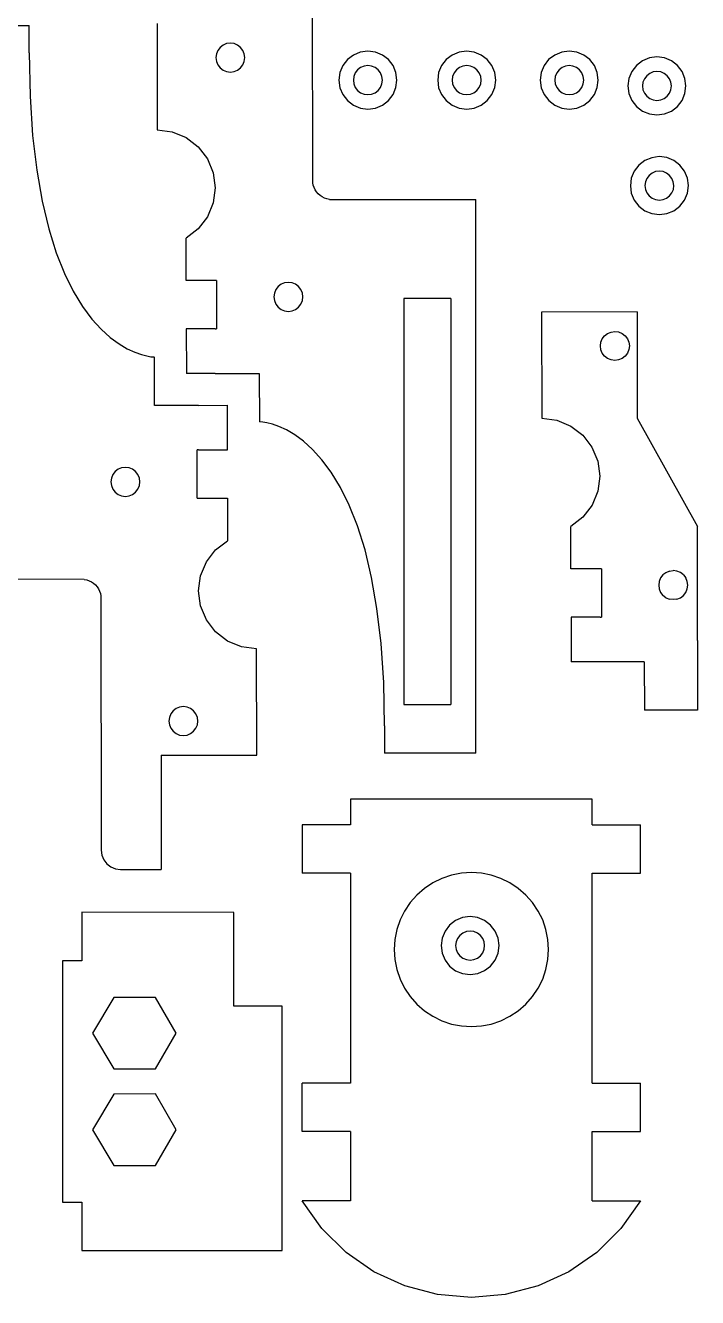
# Model space of a CAD drawing. Extents: x -275 to 319, y -186 to 206.
# Drawn here: x -172.2 to -102.7, y -60 to 71.6 of the extents above; entities that cross this region are included whole.
import ezdxf

# ---------------------------------------------------------------- set-up
doc = ezdxf.new("R2010")
doc.units = 0
doc.layers.get('0').update_dxf_attribs({"linetype": 'CONTINUOUS'})

msp = doc.modelspace()

# ---------------------------------------------------------------- linework, layer by layer
for p, q in [((-142.53, 55.34), (-142.55, 81.62)), ((-181.29, 71.6), (-171.87, 71.6)), ((-171.87, 68.77), (-171.87, 71.6)), ((-158.63, 71.8), (-158.63, 60.81)), ((-151.05, 69.78), (-151.44, 69.73)), ((-150.67, 69.73), (-151.05, 69.78)), ((-171.87, 68.77), (-171.77, 64.28)), ((-152.5, 68.67), (-152.55, 68.28)), ((-152.35, 69.03), (-152.5, 68.67)), ((-152.12, 69.34), (-152.35, 69.03)), ((-151.8, 69.58), (-152.12, 69.34)), ((-151.44, 69.73), (-151.8, 69.58)), ((-150.3, 69.58), (-150.67, 69.73)), ((-149.99, 69.34), (-150.3, 69.58)), ((-149.76, 69.03), (-149.99, 69.34)), ((-149.61, 68.67), (-149.76, 69.03)), ((-149.55, 68.28), (-149.61, 68.67)), ((-138.33, 68.55), (-138.95, 68.07)), ((-137.61, 68.85), (-138.33, 68.55)), ((-136.83, 68.95), (-137.61, 68.85)), ((-136.05, 68.85), (-136.83, 68.95)), ((-135.33, 68.55), (-136.05, 68.85)), ((-134.71, 68.08), (-135.33, 68.55)), ((-128.11, 68.55), (-128.74, 68.07)), ((-127.39, 68.85), (-128.11, 68.55)), ((-126.62, 68.95), (-127.39, 68.85)), ((-125.84, 68.85), (-126.62, 68.95)), ((-125.11, 68.55), (-125.84, 68.85)), ((-124.49, 68.08), (-125.11, 68.55)), ((-117.5, 68.55), (-118.13, 68.07)), ((-116.78, 68.85), (-117.5, 68.55)), ((-116, 68.95), (-116.78, 68.85)), ((-115.23, 68.85), (-116, 68.95)), ((-114.5, 68.55), (-115.23, 68.85)), ((-113.88, 68.08), (-114.5, 68.55)), ((-152.55, 68.28), (-152.5, 67.89)), ((-152.5, 67.89), (-152.35, 67.53)), ((-152.35, 67.53), (-152.12, 67.22)), ((-152.12, 67.22), (-151.8, 66.98)), ((-150.3, 66.98), (-149.99, 67.22)), ((-149.99, 67.22), (-149.76, 67.53)), ((-149.76, 67.53), (-149.61, 67.89)), ((-149.61, 67.89), (-149.55, 68.28)), ((-139.43, 67.45), (-139.73, 66.73)), ((-138.95, 68.07), (-139.43, 67.45)), ((-137.58, 67.25), (-137.89, 67.01)), ((-137.22, 67.4), (-137.58, 67.25)), ((-136.83, 67.45), (-137.22, 67.4)), ((-136.44, 67.4), (-136.83, 67.45)), ((-136.08, 67.25), (-136.44, 67.4)), ((-135.77, 67.01), (-136.08, 67.25)), ((-134.23, 67.46), (-134.71, 68.08)), ((-133.93, 66.73), (-134.23, 67.46)), ((-129.21, 67.45), (-129.51, 66.73)), ((-128.74, 68.07), (-129.21, 67.45)), ((-127.36, 67.25), (-127.67, 67.01)), ((-127, 67.4), (-127.36, 67.25)), ((-126.61, 67.45), (-127, 67.4)), ((-126.23, 67.4), (-126.61, 67.45)), ((-125.86, 67.25), (-126.23, 67.4)), ((-125.55, 67.01), (-125.86, 67.25)), ((-124.01, 67.46), (-124.49, 68.08)), ((-123.71, 66.73), (-124.01, 67.46)), ((-118.6, 67.45), (-118.9, 66.73)), ((-118.13, 68.07), (-118.6, 67.45)), ((-116.75, 67.25), (-117.06, 67.01)), ((-116.39, 67.4), (-116.75, 67.25)), ((-116, 67.45), (-116.39, 67.4)), ((-115.62, 67.4), (-116, 67.45)), ((-115.25, 67.25), (-115.62, 67.4)), ((-114.94, 67.01), (-115.25, 67.25)), ((-113.4, 67.46), (-113.88, 68.08)), ((-113.1, 66.73), (-113.4, 67.46)), ((-109.05, 67.47), (-109.53, 66.85)), ((-108.43, 67.95), (-109.05, 67.47)), ((-107.71, 68.25), (-108.43, 67.95)), ((-106.93, 68.35), (-107.71, 68.25)), ((-106.15, 68.25), (-106.93, 68.35)), ((-105.43, 67.95), (-106.15, 68.25)), ((-104.81, 67.47), (-105.43, 67.95)), ((-104.33, 66.85), (-104.81, 67.47)), ((-151.8, 66.98), (-151.44, 66.83)), ((-151.44, 66.83), (-151.05, 66.78)), ((-151.05, 66.78), (-150.67, 66.83)), ((-150.67, 66.83), (-150.3, 66.98)), ((-139.73, 66.73), (-139.83, 65.95)), ((-139.83, 65.95), (-139.73, 65.17)), ((-138.28, 66.34), (-138.33, 65.95)), ((-138.33, 65.95), (-138.28, 65.56)), ((-138.13, 66.7), (-138.28, 66.34)), ((-137.89, 67.01), (-138.13, 66.7)), ((-135.53, 66.7), (-135.77, 67.01)), ((-135.38, 66.34), (-135.53, 66.7)), ((-135.33, 65.95), (-135.38, 66.34)), ((-135.38, 65.57), (-135.33, 65.95)), ((-133.83, 65.96), (-133.93, 66.73)), ((-133.93, 65.18), (-133.83, 65.96)), ((-129.51, 66.73), (-129.61, 65.95)), ((-129.61, 65.95), (-129.51, 65.17)), ((-128.06, 66.34), (-128.11, 65.95)), ((-128.11, 65.95), (-128.06, 65.56)), ((-127.91, 66.7), (-128.06, 66.34)), ((-127.67, 67.01), (-127.91, 66.7)), ((-125.31, 66.7), (-125.55, 67.01)), ((-125.16, 66.34), (-125.31, 66.7)), ((-125.11, 65.95), (-125.16, 66.34)), ((-125.16, 65.57), (-125.11, 65.95)), ((-123.61, 65.96), (-123.71, 66.73)), ((-123.71, 65.18), (-123.61, 65.96)), ((-118.9, 66.73), (-119, 65.95)), ((-119, 65.95), (-118.9, 65.17)), ((-117.45, 66.34), (-117.5, 65.95)), ((-117.5, 65.95), (-117.45, 65.56)), ((-117.3, 66.7), (-117.45, 66.34)), ((-117.06, 67.01), (-117.3, 66.7)), ((-114.7, 66.7), (-114.94, 67.01)), ((-114.55, 66.34), (-114.7, 66.7)), ((-114.5, 65.95), (-114.55, 66.34)), ((-114.55, 65.57), (-114.5, 65.95)), ((-113, 65.96), (-113.1, 66.73)), ((-113.1, 65.18), (-113, 65.96)), ((-109.83, 66.12), (-109.93, 65.35)), ((-109.53, 66.85), (-109.83, 66.12)), ((-108.23, 66.1), (-108.38, 65.74)), ((-107.99, 66.41), (-108.23, 66.1)), ((-107.68, 66.65), (-107.99, 66.41)), ((-107.32, 66.8), (-107.68, 66.65)), ((-106.93, 66.85), (-107.32, 66.8)), ((-106.54, 66.8), (-106.93, 66.85)), ((-106.18, 66.65), (-106.54, 66.8)), ((-105.87, 66.41), (-106.18, 66.65)), ((-105.63, 66.1), (-105.87, 66.41)), ((-105.48, 65.74), (-105.63, 66.1)), ((-104.03, 66.13), (-104.33, 66.85)), ((-103.93, 65.35), (-104.03, 66.13)), ((-139.73, 65.17), (-139.43, 64.45)), ((-138.28, 65.56), (-138.13, 65.2)), ((-138.13, 65.2), (-137.89, 64.89)), ((-137.89, 64.89), (-137.58, 64.65)), ((-137.58, 64.65), (-137.21, 64.5)), ((-137.21, 64.5), (-136.83, 64.45)), ((-136.83, 64.45), (-136.44, 64.5)), ((-136.44, 64.5), (-136.08, 64.65)), ((-136.08, 64.65), (-135.77, 64.89)), ((-135.77, 64.89), (-135.53, 65.2)), ((-135.53, 65.2), (-135.38, 65.57)), ((-134.23, 64.46), (-133.93, 65.18)), ((-129.51, 65.17), (-129.21, 64.45)), ((-128.06, 65.56), (-127.91, 65.2)), ((-127.91, 65.2), (-127.67, 64.89)), ((-127.67, 64.89), (-127.36, 64.65)), ((-127.36, 64.65), (-127, 64.5)), ((-127, 64.5), (-126.61, 64.45)), ((-126.61, 64.45), (-126.22, 64.5)), ((-126.22, 64.5), (-125.86, 64.65)), ((-125.86, 64.65), (-125.55, 64.89)), ((-125.55, 64.89), (-125.31, 65.2)), ((-125.31, 65.2), (-125.16, 65.57)), ((-124.01, 64.46), (-123.71, 65.18)), ((-118.9, 65.17), (-118.6, 64.45)), ((-117.45, 65.56), (-117.3, 65.2)), ((-117.3, 65.2), (-117.06, 64.89)), ((-117.06, 64.89), (-116.75, 64.65)), ((-116.75, 64.65), (-116.39, 64.5)), ((-116.39, 64.5), (-116, 64.45)), ((-116, 64.45), (-115.61, 64.5)), ((-115.61, 64.5), (-115.25, 64.65)), ((-115.25, 64.65), (-114.94, 64.89)), ((-114.94, 64.89), (-114.7, 65.2)), ((-114.7, 65.2), (-114.55, 65.57)), ((-113.4, 64.46), (-113.1, 65.18)), ((-109.93, 65.35), (-109.83, 64.57)), ((-109.83, 64.57), (-109.53, 63.85)), ((-108.38, 65.74), (-108.43, 65.35)), ((-108.43, 65.35), (-108.38, 64.96)), ((-108.38, 64.96), (-108.23, 64.6)), ((-108.23, 64.6), (-107.99, 64.29)), ((-105.87, 64.29), (-105.63, 64.6)), ((-105.63, 64.6), (-105.48, 64.96)), ((-105.43, 65.35), (-105.48, 65.74)), ((-105.48, 64.96), (-105.43, 65.35)), ((-104.33, 63.85), (-104.03, 64.58)), ((-104.03, 64.58), (-103.93, 65.35)), ((-171.77, 64.28), (-171.5, 60.24)), ((-139.43, 64.45), (-138.95, 63.83)), ((-138.95, 63.83), (-138.33, 63.35)), ((-138.33, 63.35), (-137.6, 63.05)), ((-136.05, 63.06), (-135.33, 63.36)), ((-135.33, 63.36), (-134.7, 63.83)), ((-134.7, 63.83), (-134.23, 64.46)), ((-129.21, 64.45), (-128.73, 63.83)), ((-128.73, 63.83), (-128.11, 63.35)), ((-128.11, 63.35), (-127.39, 63.05)), ((-125.83, 63.06), (-125.11, 63.36)), ((-125.11, 63.36), (-124.49, 63.83)), ((-124.49, 63.83), (-124.01, 64.46)), ((-118.6, 64.45), (-118.12, 63.83)), ((-118.12, 63.83), (-117.5, 63.35)), ((-117.5, 63.35), (-116.78, 63.05)), ((-115.22, 63.06), (-114.5, 63.36)), ((-114.5, 63.36), (-113.88, 63.83)), ((-113.88, 63.83), (-113.4, 64.46)), ((-109.53, 63.85), (-109.05, 63.23)), ((-109.05, 63.23), (-108.43, 62.75)), ((-107.99, 64.29), (-107.68, 64.05)), ((-107.68, 64.05), (-107.31, 63.9)), ((-107.31, 63.9), (-106.93, 63.85)), ((-106.93, 63.85), (-106.54, 63.9)), ((-106.54, 63.9), (-106.18, 64.05)), ((-106.18, 64.05), (-105.87, 64.29)), ((-105.43, 62.75), (-104.8, 63.23)), ((-104.8, 63.23), (-104.33, 63.85)), ((-137.6, 63.05), (-136.83, 62.95)), ((-136.83, 62.95), (-136.05, 63.06)), ((-127.39, 63.05), (-126.61, 62.95)), ((-126.61, 62.95), (-125.83, 63.06)), ((-116.78, 63.05), (-116, 62.95)), ((-116, 62.95), (-115.22, 63.06)), ((-108.43, 62.75), (-107.7, 62.45)), ((-107.7, 62.45), (-106.93, 62.35)), ((-106.93, 62.35), (-106.15, 62.45)), ((-106.15, 62.45), (-105.43, 62.75)), ((-158.63, 60.81), (-157.08, 60.61)), ((-157.08, 60.61), (-155.63, 60.01)), ((-171.5, 60.24), (-171.08, 56.63)), ((-155.63, 60.01), (-154.39, 59.06)), ((-154.39, 59.06), (-153.43, 57.81)), ((-107.46, 57.93), (-108.19, 57.63)), ((-106.69, 58.04), (-107.46, 57.93)), ((-105.91, 57.94), (-106.69, 58.04)), ((-105.18, 57.64), (-105.91, 57.94)), ((-171.08, 56.63), (-170.52, 53.42)), ((-153.43, 57.81), (-152.83, 56.37)), ((-108.81, 57.16), (-109.28, 56.54)), ((-108.19, 57.63), (-108.81, 57.16)), ((-104.56, 57.16), (-105.18, 57.64)), ((-104.08, 56.54), (-104.56, 57.16)), ((-152.83, 56.37), (-152.63, 54.81)), ((-142.48, 55.09), (-142.53, 55.34)), ((-109.58, 55.81), (-109.68, 55.03)), ((-109.28, 56.54), (-109.58, 55.81)), ((-108.13, 55.42), (-108.18, 55.04)), ((-107.98, 55.79), (-108.13, 55.42)), ((-107.74, 56.1), (-107.98, 55.79)), ((-107.43, 56.34), (-107.74, 56.1)), ((-107.07, 56.49), (-107.43, 56.34)), ((-106.68, 56.54), (-107.07, 56.49)), ((-106.3, 56.49), (-106.68, 56.54)), ((-105.94, 56.34), (-106.3, 56.49)), ((-105.62, 56.1), (-105.94, 56.34)), ((-105.39, 55.79), (-105.62, 56.1)), ((-105.24, 55.43), (-105.39, 55.79)), ((-105.18, 55.04), (-105.24, 55.43)), ((-103.78, 55.82), (-104.08, 56.54)), ((-103.68, 55.04), (-103.78, 55.82)), ((-152.63, 54.81), (-152.83, 53.26)), ((-142.39, 54.84), (-142.48, 55.09)), ((-142.28, 54.6), (-142.39, 54.84)), ((-142.13, 54.39), (-142.28, 54.6)), ((-141.96, 54.19), (-142.13, 54.39)), ((-141.76, 54.02), (-141.96, 54.19)), ((-141.55, 53.87), (-141.76, 54.02)), ((-109.68, 55.03), (-109.58, 54.26)), ((-109.58, 54.26), (-109.28, 53.54)), ((-108.18, 55.04), (-108.13, 54.65)), ((-108.13, 54.65), (-107.98, 54.29)), ((-107.98, 54.29), (-107.74, 53.98)), ((-107.74, 53.98), (-107.43, 53.74)), ((-105.93, 53.74), (-105.62, 53.98)), ((-105.62, 53.98), (-105.38, 54.29)), ((-105.38, 54.29), (-105.23, 54.65)), ((-105.23, 54.65), (-105.18, 55.04)), ((-104.08, 53.54), (-103.78, 54.26)), ((-103.78, 54.26), (-103.68, 55.04)), ((-170.52, 53.42), (-169.84, 50.58)), ((-152.83, 53.26), (-153.43, 51.81)), ((-141.31, 53.75), (-141.55, 53.87)), ((-141.06, 53.67), (-141.31, 53.75)), ((-140.81, 53.62), (-141.06, 53.67)), ((-140.81, 53.62), (-125.68, 53.6)), ((-125.67, -3.67), (-125.68, 53.6)), ((-109.28, 53.54), (-108.8, 52.91)), ((-108.8, 52.91), (-108.18, 52.44)), ((-107.43, 53.74), (-107.07, 53.59)), ((-107.07, 53.59), (-106.68, 53.54)), ((-106.68, 53.54), (-106.29, 53.59)), ((-106.29, 53.59), (-105.93, 53.74)), ((-105.18, 52.44), (-104.56, 52.92)), ((-104.56, 52.92), (-104.08, 53.54)), ((-153.43, 51.81), (-154.39, 50.57)), ((-108.18, 52.44), (-107.46, 52.14)), ((-107.46, 52.14), (-106.68, 52.04)), ((-106.68, 52.04), (-105.9, 52.14)), ((-105.9, 52.14), (-105.18, 52.44)), ((-169.84, 50.58), (-169.07, 48.1)), ((-154.39, 50.57), (-155.63, 49.62)), ((-155.63, 45.23), (-155.63, 49.62)), ((-169.07, 48.1), (-168.22, 45.95)), ((-168.22, 45.95), (-167.31, 44.11)), ((-152.47, 45.23), (-155.63, 45.23)), ((-152.47, 45.23), (-152.48, 40.23)), ((-145.8, 44.83), (-146.11, 44.59)), ((-145.44, 44.98), (-145.8, 44.83)), ((-145.05, 45.03), (-145.44, 44.98)), ((-144.67, 44.98), (-145.05, 45.03)), ((-144.3, 44.83), (-144.67, 44.98)), ((-143.99, 44.59), (-144.3, 44.83)), ((-167.31, 44.11), (-166.36, 42.54)), ((-146.5, 43.92), (-146.55, 43.53)), ((-146.55, 43.53), (-146.5, 43.15)), ((-146.35, 44.28), (-146.5, 43.92)), ((-146.11, 44.59), (-146.35, 44.28)), ((-143.75, 44.28), (-143.99, 44.59)), ((-143.6, 43.92), (-143.75, 44.28)), ((-143.55, 43.53), (-143.6, 43.92)), ((-143.6, 43.15), (-143.55, 43.53)), ((-166.36, 42.54), (-165.39, 41.24)), ((-146.5, 43.15), (-146.35, 42.78)), ((-146.35, 42.78), (-146.11, 42.47)), ((-146.11, 42.47), (-145.8, 42.23)), ((-145.8, 42.23), (-145.44, 42.08)), ((-144.67, 42.08), (-144.3, 42.23)), ((-144.3, 42.23), (-143.99, 42.47)), ((-143.99, 42.47), (-143.75, 42.78)), ((-143.75, 42.78), (-143.6, 43.15)), ((-133.1, 43.36), (-133.1, 1.36)), ((-128.25, 43.36), (-133.1, 43.36)), ((-128.25, 43.36), (-128.25, 1.36)), ((-165.39, 41.24), (-164.42, 40.18)), ((-145.44, 42.08), (-145.05, 42.03)), ((-145.05, 42.03), (-144.67, 42.08)), ((-108.98, 41.97), (-118.86, 41.96)), ((-118.86, 41.96), (-118.85, 30.98)), ((-108.98, 41.97), (-108.96, 30.99)), ((-164.42, 40.18), (-163.47, 39.32)), ((-152.63, 40.23), (-155.61, 40.22)), ((-155.61, 40.22), (-155.6, 35.61)), ((-152.63, 40.23), (-152.48, 40.23)), ((-112.58, 39.19), (-112.34, 39.51)), ((-112.34, 39.51), (-112.03, 39.74)), ((-112.03, 39.74), (-111.67, 39.89)), ((-111.67, 39.89), (-111.28, 39.95)), ((-111.28, 39.95), (-110.89, 39.9)), ((-110.89, 39.9), (-110.53, 39.75)), ((-110.53, 39.75), (-110.22, 39.51)), ((-110.22, 39.51), (-109.98, 39.2)), ((-163.47, 39.32), (-162.56, 38.66)), ((-162.56, 38.66), (-161.71, 38.16)), ((-112.78, 38.45), (-112.73, 38.83)), ((-112.73, 38.06), (-112.78, 38.45)), ((-112.73, 38.83), (-112.58, 39.19)), ((-109.98, 39.2), (-109.83, 38.84)), ((-109.83, 38.84), (-109.78, 38.45)), ((-109.78, 38.45), (-109.83, 38.07)), ((-161.71, 38.16), (-160.94, 37.8)), ((-160.94, 37.8), (-160.26, 37.56)), ((-160.26, 37.56), (-159.7, 37.42)), ((-159.7, 37.42), (-159.28, 37.34)), ((-159.28, 37.34), (-159.01, 37.32)), ((-159.01, 37.32), (-158.91, 37.31)), ((-158.91, 32.31), (-158.91, 37.31)), ((-112.58, 37.7), (-112.73, 38.06)), ((-112.34, 37.39), (-112.58, 37.7)), ((-112.03, 37.15), (-112.34, 37.39)), ((-111.67, 37), (-112.03, 37.15)), ((-111.28, 36.95), (-111.67, 37)), ((-110.89, 37.01), (-111.28, 36.95)), ((-110.53, 37.16), (-110.89, 37.01)), ((-110.22, 37.39), (-110.53, 37.16)), ((-109.98, 37.71), (-110.22, 37.39)), ((-109.83, 38.07), (-109.98, 37.71)), ((-152.62, 35.62), (-155.6, 35.61)), ((-152.62, 35.62), (-148.06, 35.62)), ((-148.06, 35.62), (-148.05, 30.62)), ((-154.35, 32.31), (-158.91, 32.31)), ((-154.35, 32.31), (-151.36, 32.32)), ((-151.35, 27.71), (-151.36, 32.32)), ((-147.96, 30.61), (-148.05, 30.62)), ((-147.69, 30.58), (-147.96, 30.61)), ((-147.27, 30.51), (-147.69, 30.58)), ((-146.71, 30.36), (-147.27, 30.51)), ((-146.03, 30.12), (-146.71, 30.36)), ((-118.85, 30.98), (-117.29, 30.77)), ((-117.29, 30.77), (-115.85, 30.17)), ((-108.96, 30.99), (-102.74, 19.78)), ((-145.26, 29.77), (-146.03, 30.12)), ((-144.4, 29.27), (-145.26, 29.77)), ((-143.49, 28.6), (-144.4, 29.27)), ((-115.85, 30.17), (-114.6, 29.22)), ((-114.6, 29.22), (-113.65, 27.98)), ((-154.49, 22.7), (-154.49, 27.7)), ((-154.34, 27.7), (-154.49, 27.7)), ((-154.34, 27.7), (-151.35, 27.71)), ((-142.55, 27.75), (-143.49, 28.6)), ((-141.58, 26.68), (-142.55, 27.75)), ((-113.65, 27.98), (-113.05, 26.53)), ((-140.61, 25.38), (-141.58, 26.68)), ((-113.05, 26.53), (-112.84, 24.98)), ((-163.21, 25.14), (-163.36, 24.78)), ((-162.97, 25.45), (-163.21, 25.14)), ((-162.66, 25.69), (-162.97, 25.45)), ((-162.3, 25.84), (-162.66, 25.69)), ((-161.91, 25.89), (-162.3, 25.84)), ((-161.52, 25.84), (-161.91, 25.89)), ((-161.16, 25.69), (-161.52, 25.84)), ((-160.85, 25.45), (-161.16, 25.69)), ((-160.61, 25.14), (-160.85, 25.45)), ((-160.46, 24.78), (-160.61, 25.14)), ((-139.66, 23.82), (-140.61, 25.38)), ((-163.36, 24.78), (-163.41, 24.39)), ((-163.41, 24.39), (-163.36, 24.01)), ((-163.36, 24.01), (-163.21, 23.64)), ((-160.61, 23.64), (-160.46, 24.01)), ((-160.41, 24.39), (-160.46, 24.78)), ((-160.46, 24.01), (-160.41, 24.39)), ((-138.75, 21.98), (-139.66, 23.82)), ((-112.84, 24.98), (-113.04, 23.43)), ((-163.21, 23.64), (-162.97, 23.33)), ((-162.97, 23.33), (-162.66, 23.1)), ((-162.66, 23.1), (-162.3, 22.95)), ((-162.3, 22.95), (-161.91, 22.89)), ((-161.91, 22.89), (-161.52, 22.95)), ((-161.52, 22.95), (-161.16, 23.1)), ((-161.16, 23.1), (-160.85, 23.33)), ((-160.85, 23.33), (-160.61, 23.64)), ((-154.49, 22.7), (-151.34, 22.7)), ((-151.34, 22.7), (-151.34, 18.31)), ((-113.04, 23.43), (-113.64, 21.98)), ((-137.9, 19.83), (-138.75, 21.98)), ((-113.64, 21.98), (-114.59, 20.74)), ((-137.12, 17.35), (-137.9, 19.83)), ((-114.59, 20.74), (-115.83, 19.78)), ((-115.82, 15.39), (-115.83, 19.78)), ((-102.74, 7.99), (-102.74, 19.78)), ((-153.53, 16.11), (-152.58, 17.36)), ((-152.58, 17.36), (-151.34, 18.31)), ((-136.45, 14.51), (-137.12, 17.35)), ((-154.13, 14.67), (-153.53, 16.11)), ((-154.34, 13.11), (-154.13, 14.67)), ((-135.89, 11.3), (-136.45, 14.51)), ((-112.67, 15.39), (-115.82, 15.39)), ((-112.67, 15.39), (-112.67, 10.4)), ((-106.31, 14.76), (-106.55, 14.45)), ((-106, 15), (-106.31, 14.76)), ((-105.64, 15.15), (-106, 15)), ((-105.64, 15.15), (-105.25, 15.21)), ((-104.86, 15.15), (-105.25, 15.21)), ((-104.5, 15.01), (-104.86, 15.15)), ((-104.19, 14.77), (-104.5, 15.01)), ((-104.19, 14.77), (-103.95, 14.46)), ((-166.16, 14.31), (-181.29, 14.33)), ((-166.16, 14.31), (-165.9, 14.26)), ((-165.9, 14.26), (-165.65, 14.17)), ((-165.65, 14.17), (-165.42, 14.06)), ((-165.42, 14.06), (-165.2, 13.91)), ((-165.2, 13.91), (-165.01, 13.74)), ((-165.01, 13.74), (-164.83, 13.54)), ((-164.83, 13.54), (-164.69, 13.32)), ((-164.69, 13.32), (-164.57, 13.09)), ((-106.7, 14.09), (-106.75, 13.71)), ((-106.75, 13.71), (-106.7, 13.32)), ((-106.55, 14.45), (-106.7, 14.09)), ((-106.7, 13.32), (-106.55, 12.96)), ((-103.8, 14.1), (-103.95, 14.46)), ((-103.95, 12.96), (-103.8, 13.33)), ((-103.75, 13.71), (-103.8, 14.1)), ((-103.8, 13.33), (-103.75, 13.71)), ((-164.57, 13.09), (-164.49, 12.84)), ((-164.49, 12.84), (-164.44, 12.59)), ((-164.44, 12.59), (-164.42, -13.69)), ((-154.13, 11.56), (-154.34, 13.11)), ((-106.55, 12.96), (-106.31, 12.65)), ((-106, 12.41), (-106.31, 12.65)), ((-106, 12.41), (-105.64, 12.26)), ((-105.25, 12.21), (-105.64, 12.26)), ((-104.86, 12.26), (-105.25, 12.21)), ((-104.86, 12.26), (-104.5, 12.41)), ((-104.5, 12.41), (-104.19, 12.65)), ((-104.19, 12.65), (-103.95, 12.96)), ((-153.53, 10.11), (-154.13, 11.56)), ((-135.46, 7.69), (-135.89, 11.3)), ((-152.58, 8.87), (-153.53, 10.11)), ((-112.82, 10.4), (-115.81, 10.39)), ((-115.81, 10.39), (-115.8, 7.98)), ((-112.82, 10.4), (-112.67, 10.4)), ((-151.34, 7.92), (-152.58, 8.87)), ((-149.89, 7.32), (-151.34, 7.92)), ((-115.8, 7.98), (-115.79, 5.78)), ((-102.74, 7.99), (-102.73, 0.79)), ((-148.34, 7.11), (-149.89, 7.32)), ((-148.33, -3.87), (-148.34, 7.11)), ((-135.19, 3.65), (-135.46, 7.69)), ((-108.24, 5.78), (-115.79, 5.78)), ((-108.24, 5.78), (-108.23, 0.78)), ((-135.1, -0.84), (-135.19, 3.65)), ((-133.1, 1.36), (-128.25, 1.36)), ((-157.36, 0.03), (-157.41, -0.35)), ((-157.21, 0.4), (-157.36, 0.03)), ((-156.97, 0.71), (-157.21, 0.4)), ((-156.66, 0.94), (-156.97, 0.71)), ((-156.3, 1.09), (-156.66, 0.94)), ((-155.91, 1.15), (-156.3, 1.09)), ((-155.52, 1.09), (-155.91, 1.15)), ((-155.16, 0.94), (-155.52, 1.09)), ((-154.85, 0.71), (-155.16, 0.94)), ((-154.61, 0.4), (-154.85, 0.71)), ((-154.46, 0.03), (-154.61, 0.4)), ((-154.41, -0.35), (-154.46, 0.03)), ((-102.73, 0.79), (-108.23, 0.78)), ((-157.41, -0.35), (-157.36, -0.74)), ((-157.36, -0.74), (-157.21, -1.1)), ((-157.21, -1.1), (-156.97, -1.41)), ((-154.85, -1.41), (-154.61, -1.1)), ((-154.61, -1.1), (-154.46, -0.74)), ((-154.46, -0.74), (-154.41, -0.35)), ((-135.1, -0.84), (-135.1, -3.68)), ((-156.97, -1.41), (-156.66, -1.65)), ((-156.66, -1.65), (-156.3, -1.8)), ((-156.3, -1.8), (-155.91, -1.85)), ((-155.91, -1.85), (-155.52, -1.8)), ((-155.52, -1.8), (-155.16, -1.65)), ((-155.16, -1.65), (-154.85, -1.41)), ((-158.22, -3.87), (-158.22, -15.69)), ((-158.22, -3.87), (-148.33, -3.87)), ((-125.67, -3.67), (-135.1, -3.68)), ((-138.62, -8.44), (-138.63, -11.08)), ((-113.62, -8.44), (-138.62, -8.44)), ((-113.62, -11.08), (-113.62, -8.44)), ((-143.62, -11.08), (-143.62, -16.08)), ((-138.63, -11.08), (-143.62, -11.08)), ((-113.62, -11.08), (-108.62, -11.08)), ((-108.62, -16.08), (-108.62, -11.08)), ((-164.42, -13.69), (-164.35, -14.21)), ((-164.35, -14.21), (-164.15, -14.69)), ((-164.15, -14.69), (-163.83, -15.11)), ((-163.83, -15.11), (-163.42, -15.42)), ((-163.42, -15.42), (-162.94, -15.62)), ((-162.94, -15.62), (-162.42, -15.69)), ((-162.42, -15.69), (-158.22, -15.69)), ((-138.62, -16.08), (-143.62, -16.08)), ((-138.62, -16.08), (-138.62, -37.82)), ((-130.11, -17.08), (-130.98, -17.66)), ((-129.17, -16.62), (-130.11, -17.08)), ((-128.19, -16.28), (-129.17, -16.62)), ((-127.16, -16.08), (-128.19, -16.28)), ((-126.12, -16.01), (-127.16, -16.08)), ((-125.08, -16.08), (-126.12, -16.01)), ((-124.06, -16.28), (-125.08, -16.08)), ((-123.07, -16.62), (-124.06, -16.28)), ((-122.13, -17.08), (-123.07, -16.62)), ((-121.27, -17.66), (-122.13, -17.08)), ((-113.62, -37.82), (-113.62, -16.08)), ((-113.62, -16.08), (-108.62, -16.08)), ((-131.76, -18.35), (-132.45, -19.13)), ((-130.98, -17.66), (-131.76, -18.35)), ((-120.48, -18.35), (-121.27, -17.66)), ((-119.79, -19.13), (-120.48, -18.35)), ((-132.45, -19.13), (-133.03, -20)), ((-119.22, -20), (-119.79, -19.13)), ((-166.41, -20.13), (-166.41, -25.14)), ((-150.68, -20.14), (-166.41, -20.13)), ((-150.68, -29.83), (-150.68, -20.14)), ((-133.49, -20.93), (-133.83, -21.92)), ((-133.03, -20), (-133.49, -20.93)), ((-127.75, -20.98), (-128.38, -21.46)), ((-127.03, -20.68), (-127.75, -20.98)), ((-126.26, -20.58), (-127.03, -20.68)), ((-125.48, -20.68), (-126.26, -20.58)), ((-124.75, -20.98), (-125.48, -20.68)), ((-124.13, -21.45), (-124.75, -20.98)), ((-118.75, -20.93), (-119.22, -20)), ((-118.42, -21.92), (-118.75, -20.93)), ((-133.83, -21.92), (-134.03, -22.95)), ((-128.85, -22.08), (-129.15, -22.8)), ((-128.38, -21.46), (-128.85, -22.08)), ((-127, -22.28), (-127.31, -22.52)), ((-126.64, -22.13), (-127, -22.28)), ((-126.25, -22.08), (-126.64, -22.13)), ((-125.87, -22.13), (-126.25, -22.08)), ((-125.5, -22.28), (-125.87, -22.13)), ((-125.19, -22.52), (-125.5, -22.28)), ((-123.65, -22.08), (-124.13, -21.45)), ((-123.35, -22.8), (-123.65, -22.08)), ((-118.21, -22.95), (-118.42, -21.92)), ((-134.03, -22.95), (-134.1, -23.99)), ((-129.15, -22.8), (-129.25, -23.58)), ((-129.25, -23.58), (-129.15, -24.36)), ((-127.7, -23.19), (-127.75, -23.58)), ((-127.75, -23.58), (-127.7, -23.97)), ((-127.55, -22.83), (-127.7, -23.19)), ((-127.31, -22.52), (-127.55, -22.83)), ((-124.95, -22.83), (-125.19, -22.52)), ((-124.8, -23.19), (-124.95, -22.83)), ((-124.75, -23.58), (-124.8, -23.19)), ((-124.8, -23.96), (-124.75, -23.58)), ((-123.25, -23.58), (-123.35, -22.8)), ((-123.35, -24.35), (-123.25, -23.58)), ((-118.15, -23.99), (-118.21, -22.95)), ((-134.1, -23.99), (-134.03, -25.03)), ((-129.15, -24.36), (-128.85, -25.08)), ((-127.7, -23.97), (-127.55, -24.33)), ((-127.55, -24.33), (-127.31, -24.64)), ((-127.31, -24.64), (-127, -24.88)), ((-127, -24.88), (-126.64, -25.03)), ((-125.86, -25.03), (-125.5, -24.88)), ((-125.5, -24.88), (-125.19, -24.64)), ((-125.19, -24.64), (-124.95, -24.33)), ((-124.95, -24.33), (-124.8, -23.96)), ((-123.65, -25.08), (-123.35, -24.35)), ((-118.21, -25.03), (-118.15, -23.99)), ((-168.41, -25.14), (-168.41, -50.13)), ((-166.41, -25.14), (-168.41, -25.14)), ((-134.03, -25.03), (-133.83, -26.05)), ((-133.83, -26.05), (-133.49, -27.04)), ((-128.85, -25.08), (-128.37, -25.7)), ((-128.37, -25.7), (-127.75, -26.18)), ((-127.75, -26.18), (-127.03, -26.48)), ((-126.64, -25.03), (-126.25, -25.08)), ((-126.25, -25.08), (-125.86, -25.03)), ((-125.47, -26.47), (-124.75, -26.17)), ((-124.75, -26.17), (-124.13, -25.7)), ((-124.13, -25.7), (-123.65, -25.08)), ((-118.75, -27.04), (-118.42, -26.05)), ((-118.42, -26.05), (-118.21, -25.03)), ((-133.49, -27.04), (-133.03, -27.97)), ((-127.03, -26.48), (-126.25, -26.58)), ((-126.25, -26.58), (-125.47, -26.47)), ((-119.22, -27.97), (-118.75, -27.04)), ((-163.1, -28.93), (-165.3, -32.63)), ((-158.8, -28.93), (-163.1, -28.93)), ((-156.67, -32.63), (-158.8, -28.93)), ((-133.03, -27.97), (-132.45, -28.84)), ((-132.45, -28.84), (-131.76, -29.63)), ((-120.48, -29.63), (-119.79, -28.84)), ((-119.79, -28.84), (-119.22, -27.97)), ((-145.68, -29.83), (-150.68, -29.83)), ((-145.68, -55.13), (-145.68, -29.83)), ((-131.76, -29.63), (-130.98, -30.31)), ((-121.27, -30.31), (-120.48, -29.63)), ((-130.98, -30.31), (-130.11, -30.89)), ((-130.11, -30.89), (-129.17, -31.35)), ((-129.17, -31.35), (-128.19, -31.69)), ((-124.06, -31.69), (-123.07, -31.35)), ((-123.07, -31.35), (-122.13, -30.89)), ((-122.13, -30.89), (-121.27, -30.31)), ((-165.3, -32.63), (-163.1, -36.33)), ((-158.8, -36.33), (-156.67, -32.63)), ((-128.19, -31.69), (-127.16, -31.89)), ((-127.16, -31.89), (-126.12, -31.96)), ((-126.12, -31.96), (-125.08, -31.89)), ((-125.08, -31.89), (-124.06, -31.69)), ((-163.1, -36.33), (-158.8, -36.33)), ((-138.62, -37.82), (-143.62, -37.82)), ((-143.62, -42.82), (-143.62, -37.82)), ((-113.62, -37.82), (-108.62, -37.82)), ((-108.62, -42.82), (-108.62, -37.82)), ((-163.1, -38.93), (-165.3, -42.63)), ((-158.8, -38.9), (-163.1, -38.93)), ((-156.66, -42.62), (-158.8, -38.9)), ((-165.3, -42.63), (-163.1, -46.33)), ((-158.8, -46.33), (-156.66, -42.62)), ((-138.62, -42.82), (-143.62, -42.82)), ((-138.62, -42.82), (-138.62, -49.99)), ((-113.62, -49.99), (-113.62, -42.82)), ((-113.62, -42.82), (-108.62, -42.82)), ((-163.1, -46.33), (-158.8, -46.33)), ((-138.62, -49.99), (-143.62, -49.99)), ((-141.59, -52.85), (-143.62, -49.99)), ((-113.62, -49.99), (-108.62, -49.99)), ((-108.62, -49.99), (-110.66, -52.85)), ((-168.41, -50.13), (-166.41, -50.13)), ((-166.41, -50.13), (-166.41, -55.13)), ((-139.09, -55.31), (-141.59, -52.85)), ((-110.66, -52.85), (-113.16, -55.31)), ((-166.41, -55.13), (-145.68, -55.13)), ((-136.2, -57.31), (-139.09, -55.31)), ((-113.16, -55.31), (-116.04, -57.31)), ((-133.01, -58.78), (-136.2, -57.31)), ((-116.04, -57.31), (-119.23, -58.78)), ((-129.62, -59.68), (-133.01, -58.78)), ((-119.23, -58.78), (-122.62, -59.68)), ((-126.12, -59.99), (-129.62, -59.68)), ((-122.62, -59.68), (-126.12, -59.99))]:
    msp.add_line(p, q)

doc.saveas('drawing.dxf')
